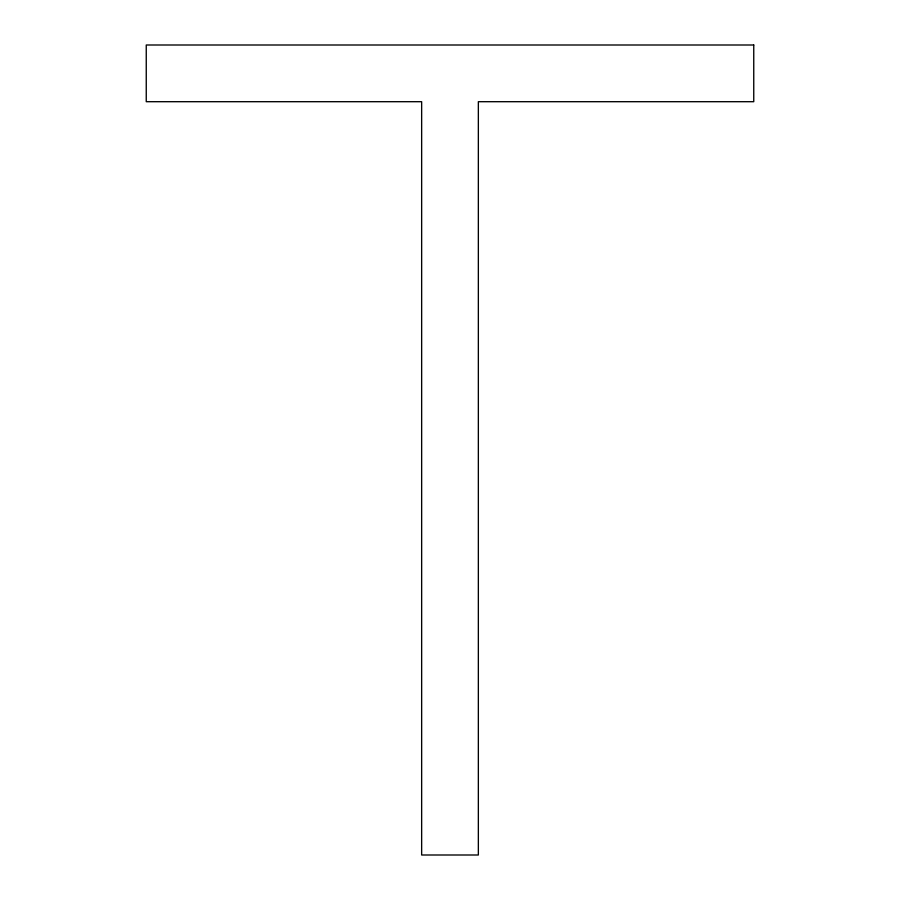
<?xml version="1.0" encoding="UTF-8"?>
<svg xmlns="http://www.w3.org/2000/svg" width="900" height="900" viewBox="0 0 900 900"><rect width="100%" height="100%" fill="white"/><g stroke="black" fill="none" stroke-linecap="round" stroke-linejoin="round"><path stroke-width="1.35" d="M753.75 45L146.25 45L146.25 101.7L421.65 101.7L421.65 855L478.35 855L478.35 101.7L753.75 101.7L753.75 45"/></g></svg>
